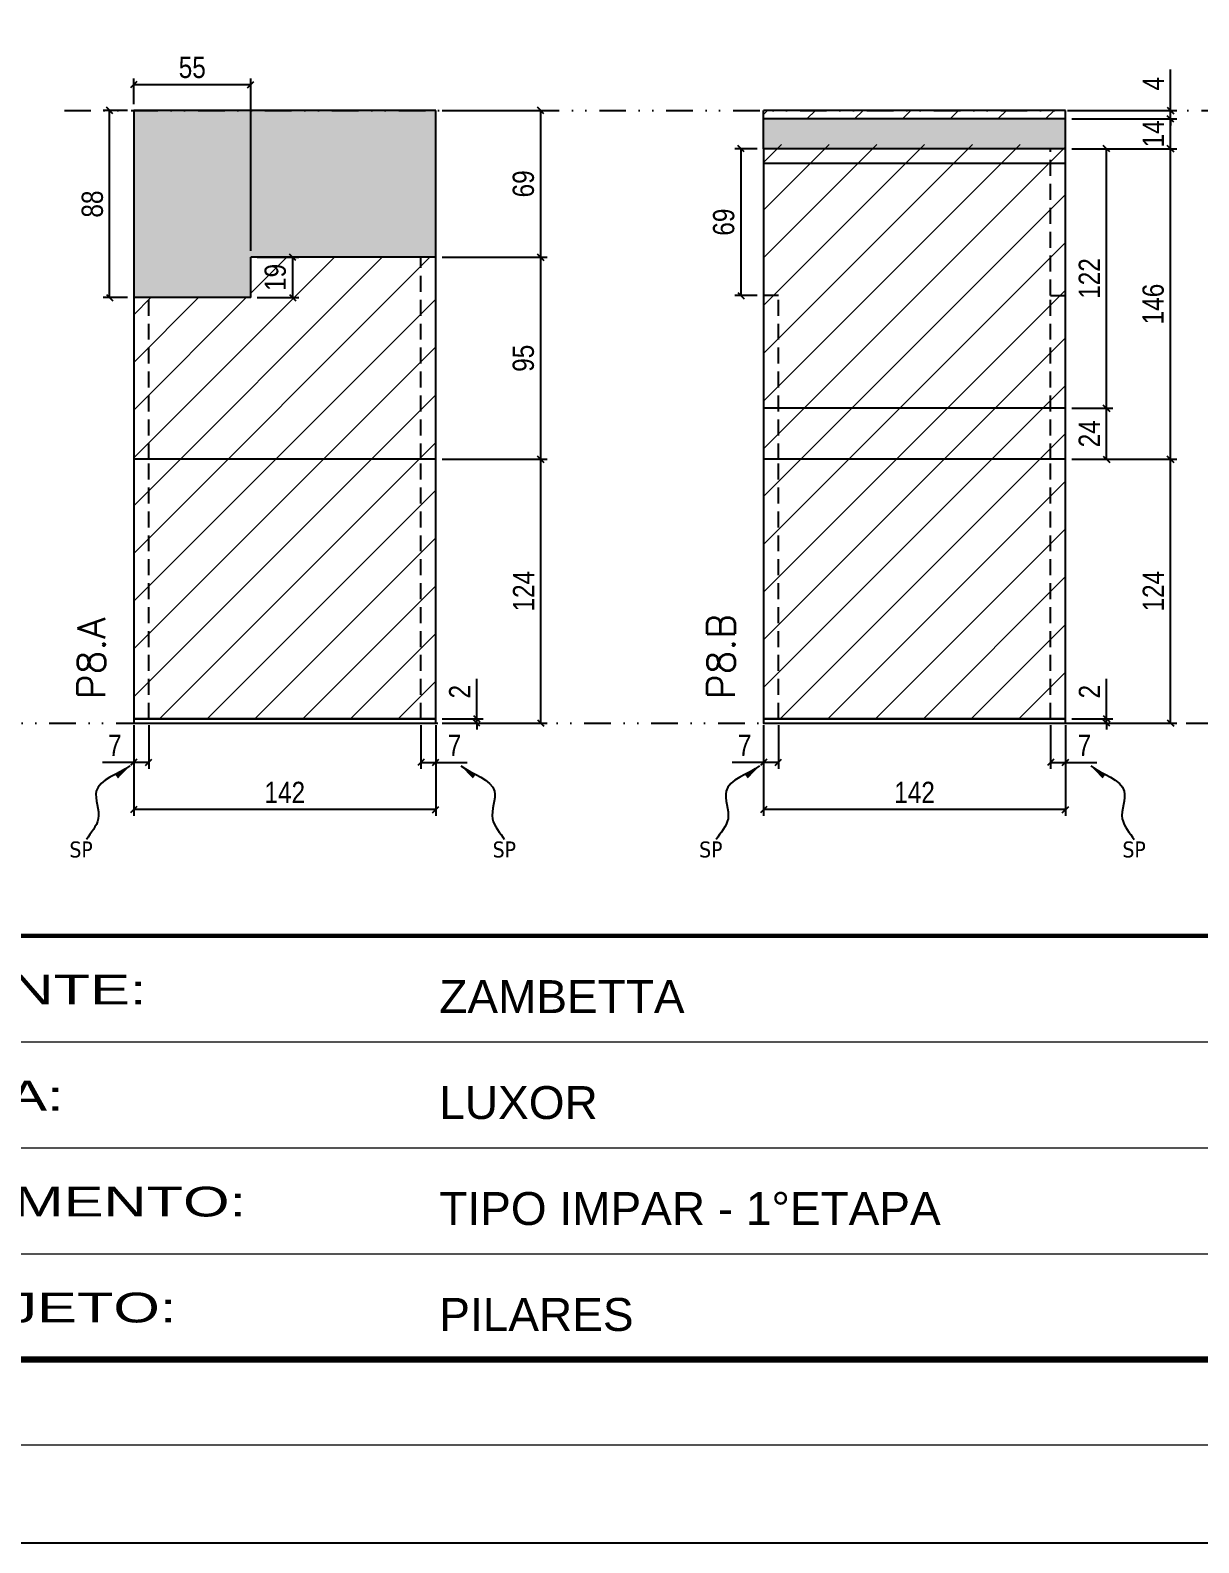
# Model space of a CAD drawing. Extents: x 14400 to 24104, y -21631 to 6985.
# Drawn here: x 18103 to 18653, y 2443 to 3154 of the extents above; entities that cross this region are included whole.
import ezdxf

# ---------------------------------------------------------------- set-up
doc = ezdxf.new("R2010")
doc.units = 0
for name, pattern in [('CONTINUO', [0]), ('DASHED', [0.75, 0.5, -0.25]), ('DIVIDE2', [0.625, 0.25, -0.125, 0, -0.125, 0, -0.125]), ('HIDDEN', [0.375, 0.25, -0.125])]:
    doc.linetypes.add(name, pattern=pattern)
for name, color, linetype in [('COTA', 241, 'Continuous'), ('Nível', 160, 'Continuous'), ('Painéis', 200, 'Continuous'), ('SARR_2.2x7', 40, 'Continuous'), ('Sarrafo de Pressão', 42, 'HIDDEN'), ('texto', 7, 'Continuous')]:
    doc.layers.add(name, color=color, linetype=linetype)
for name, color, linetype, lineweight in [('Folhas', 255, 'Continuous', 9), ('Hachura', 251, 'Continuous', 9), ('SARRAFO DE PRESSAO', 251, 'DASHED', 9), ('Texto Seção', 7, 'Continuous', 15)]:
    doc.layers.add(name, color=color, linetype=linetype, lineweight=lineweight)
doc.styles.add('ARIAL', font='arial.ttf')
doc.styles.add('COTA TECNICA', font='techl___.ttf', dxfattribs={"height": 10})
doc.styles.add('COTA TECNICA-50', font='techl___.ttf', dxfattribs={"height": 10})
doc.styles.add('REGUA-120', font='ROMANS.shx', dxfattribs={"height": 15})
doc.styles.get("Standard").update_dxf_attribs({"font": 'arial.ttf'})
doc.styles.add('Tecnologia', font='')
doc.styles.get('Tecnologia').set_extended_font_data('Forgotten Futurist')
doc.dimstyles.new('COTA PAINEL-50', dxfattribs={"dimtxt": 10, "dimasz": 3, "dimexe": 3, "dimexo": 3, "dimgap": 3, "dimtad": 1, "dimdec": 1, "dimzin": 12, "dimdsep": 46, "dimtxsty": 'COTA TECNICA-50', "dimblk1": 'OBLIQUE', "dimblk2": 'OBLIQUE', "dimsah": 1, "dimcen": 0.9, "dimclrd": 4, "dimclre": 4, "dimclrt": 240, "dimadec": 1, "dimazin": 3, "dimtfac": 1, "dimtdec": 1, "dimtmove": 0, "dimatfit": 3, "dimfxl": 1, "dimtolj": 1, "dimtzin": 12, "dimarcsym": 0})
doc.dimstyles.new('PAINEL', dxfattribs={"dimtxt": 10, "dimasz": 3, "dimexe": 3, "dimexo": 3, "dimgap": 3, "dimtad": 1, "dimdec": 1, "dimzin": 12, "dimdsep": 46, "dimtxsty": 'COTA TECNICA', "dimblk1": 'OBLIQUE', "dimblk2": 'OBLIQUE', "dimsah": 1, "dimcen": 0.9, "dimclrd": 4, "dimclre": 4, "dimclrt": 240, "dimadec": 1, "dimazin": 3, "dimtfac": 1, "dimtdec": 1, "dimtmove": 0, "dimatfit": 3, "dimfxl": 1, "dimtolj": 1, "dimtzin": 12, "dimarcsym": 0})
doc.dimstyles.get("Standard").update_dxf_attribs({"dimtxt": 0.18, "dimasz": 0.18, "dimexe": 0.18, "dimexo": 0.0625, "dimgap": 0.09, "dimtad": 0, "dimtih": 1, "dimtoh": 1, "dimdec": 4, "dimzin": 0, "dimdsep": 46, "dimtxsty": 'Standard', "dimcen": 0.09, "dimadec": 0, "dimazin": 0, "dimtfac": 1, "dimtdec": 4, "dimtofl": 0, "dimtmove": 0, "dimatfit": 3, "dimfxl": 1, "dimtolj": 1, "dimtzin": 0, "dimarcsym": 0})

# ---------------------------------------------------------------- blocks, each defined once
blk = doc.blocks.new('9999999999')
at = {"color": 30, "linetype": 'CONTINUO'}
for p, q in [((98564.56, 34379.64), (99583.98, 34379.64)), ((98564.56, 34329.83), (99487.98, 34329.83)), ((98564.56, 34280.02), (99487.98, 34280.02))]:
    blk.add_line(p, q, dxfattribs=at)
at = {"color": 30, "linetype": 'CONTINUO', "const_width": 2}
blk.add_lwpolyline([(99583.98, 34230.21), (99583.98, 34414.45, 0.414214), (99568.98, 34429.45), (98228.98, 34429.45, 0.414214), (98213.98, 34414.45), (98213.98, 34245.21, 0.414214), (98228.98, 34230.21), (99583.98, 34230.21)], format="xyb", dxfattribs=at)
at = {"layer": 'Folhas'}
blk.add_lwpolyline([(98138.98, 34190.21), (99623.98, 34190.21), (99623.98, 35240.21), (98138.98, 35240.21)], close=True, dxfattribs=at)
at = {"layer": 'Folhas', "color": 30, "const_width": 3}
blk.add_lwpolyline([(98213.98, 34230.21), (99583.98, 34230.21), (99583.98, 35200.21), (98213.98, 35200.21)], close=True, dxfattribs=at)
at = {"color": 7, "linetype": 'Continuous', "ltscale": 5, "style": 'ARIAL'}
for s, height, p in [('ZAMBETTA', 15.483, (98837.68, 34393.13)), ('LUXOR', 15.483, (98837.68, 34343.32)), ('TIPO IMPAR - 1°ETAPA', 15.4829, (98837.68, 34293.51)), ('PILARES', 15.483, (98837.68, 34243.7))]:
    blk.add_text(s, height=height, dxfattribs=at).set_placement(p)
at = {"layer": 'Folhas', "color": 7, "style": 'Tecnologia', "width": 1.5}
for s, p in [('CLIENTE:', (98573.65, 34397.17)), ('OBRA:', (98573.65, 34347.31)), ('PAVIMENTO:', (98573.65, 34297.5)), ('PROJETO:', (98573.65, 34247.69))]:
    blk.add_text(s, height=14, dxfattribs=at).set_placement(p)
blk = doc.blocks.new('_Oblique')
at = {"color": 0, "linetype": 'ByBlock', "lineweight": -2}
blk.add_line((-0.5, -0.5), (0.5, 0.5), dxfattribs=at)
blk = doc.blocks.new('*D876')
at = {"layer": 'COTA', "color": 4, "lineweight": -2, "transparency": 16777216}
for p, q in [((18152.01, 2827.29), (18152.01, 2784.61)), ((18294.01, 2827.29), (18294.01, 2784.61)), ((18294.01, 2787.61), (18152.01, 2787.61))]:
    blk.add_line(p, q, dxfattribs=at)
at = {"layer": 'Defpoints', "color": 0, "transparency": 16777216}
for p in [(18152.01, 2830.29), (18294.01, 2830.29), (18152.01, 2787.61)]:
    blk.add_point(p, dxfattribs=at)
at = {"layer": 'COTA', "color": 4, "lineweight": -2, "transparency": 16777216, "xscale": 3, "yscale": 3, "zscale": 3, "rotation": 180}
blk.add_blockref('_Oblique', (18152.01, 2787.61), dxfattribs=at)
at = {"layer": 'COTA', "color": 4, "lineweight": -2, "transparency": 16777216, "xscale": 3, "yscale": 3, "zscale": 3}
blk.add_blockref('_Oblique', (18294.01, 2787.61), dxfattribs=at)
at = {"layer": 'COTA', "color": 240, "transparency": 16777216, "insert": (18223.01, 2795.68), "char_height": 10, "attachment_point": 5, "style": 'COTA TECNICA'}
blk.add_mtext('\\A1;142', dxfattribs=at)
blk = doc.blocks.new('*D877')
at = {"layer": 'COTA', "color": 4, "lineweight": -2, "transparency": 16777216}
for p, q in [((18287.01, 2827.29), (18287.01, 2806.78)), ((18294.01, 2825.29), (18294.01, 2806.78)), ((18287.01, 2809.78), (18294.01, 2809.78)), ((18294.01, 2809.78), (18308.74, 2809.78))]:
    blk.add_line(p, q, dxfattribs=at)
at = {"layer": 'Defpoints', "color": 0, "transparency": 16777216}
for p in [(18287.01, 2830.29), (18294.01, 2828.29), (18294.01, 2809.78)]:
    blk.add_point(p, dxfattribs=at)
at = {"layer": 'COTA', "color": 4, "lineweight": -2, "transparency": 16777216, "xscale": 3, "yscale": 3, "zscale": 3, "rotation": 180}
blk.add_blockref('_Oblique', (18287.01, 2809.78), dxfattribs=at)
at = {"layer": 'COTA', "color": 4, "lineweight": -2, "transparency": 16777216, "xscale": 3, "yscale": 3, "zscale": 3}
blk.add_blockref('_Oblique', (18294.01, 2809.78), dxfattribs=at)
at = {"layer": 'COTA', "color": 240, "transparency": 16777216, "insert": (18302.87, 2817.85), "char_height": 10, "attachment_point": 5, "style": 'COTA TECNICA-50'}
blk.add_mtext('\\A1;7', dxfattribs=at)
blk = doc.blocks.new('*D878')
at = {"layer": 'COTA', "color": 4, "lineweight": -2, "transparency": 16777216}
for p, q in [((18152.01, 2825.29), (18152.01, 2806.78)), ((18159.01, 2827.29), (18159.01, 2806.78)), ((18152.01, 2809.78), (18137.28, 2809.78)), ((18159.01, 2809.78), (18152.01, 2809.78))]:
    blk.add_line(p, q, dxfattribs=at)
at = {"layer": 'Defpoints', "color": 0, "transparency": 16777216}
for p in [(18159.01, 2830.29), (18152.01, 2828.29), (18152.01, 2809.78)]:
    blk.add_point(p, dxfattribs=at)
at = {"layer": 'COTA', "color": 4, "lineweight": -2, "transparency": 16777216, "xscale": 3, "yscale": 3, "zscale": 3, "rotation": 180}
blk.add_blockref('_Oblique', (18152.01, 2809.78), dxfattribs=at)
at = {"layer": 'COTA', "color": 4, "lineweight": -2, "transparency": 16777216, "xscale": 3, "yscale": 3, "zscale": 3}
blk.add_blockref('_Oblique', (18159.01, 2809.78), dxfattribs=at)
at = {"layer": 'COTA', "color": 240, "transparency": 16777216, "insert": (18143.14, 2817.85), "char_height": 10, "attachment_point": 5, "style": 'COTA TECNICA-50'}
blk.add_mtext('\\A1;7', dxfattribs=at)
blk = doc.blocks.new('*D891')
at = {"layer": 'COTA', "color": 4, "linetype": 'ByBlock', "lineweight": -2, "transparency": 16777216}
for p, q in [((18297.01, 2952.29), (18346.37, 2952.29)), ((18343.37, 2828.29), (18343.37, 2952.29)), ((18297.01, 2828.29), (18346.37, 2828.29))]:
    blk.add_line(p, q, dxfattribs=at)
at = {"layer": 'Defpoints', "color": 0, "linetype": 'ByBlock', "transparency": 16777216}
for p in [(18294.01, 2952.29), (18343.37, 2952.29), (18294.01, 2828.29)]:
    blk.add_point(p, dxfattribs=at)
at = {"layer": 'COTA', "color": 4, "linetype": 'ByBlock', "lineweight": -2, "transparency": 16777216, "xscale": 3, "yscale": 3, "zscale": 3}
for p, rotation in [((18343.37, 2952.29), 90), ((18343.37, 2828.29), 270)]:
    blk.add_blockref('_Oblique', p, dxfattribs=dict(at, rotation=rotation))
at = {"layer": 'COTA', "color": 240, "linetype": 'ByBlock', "transparency": 16777216, "insert": (18335.3, 2890.29), "char_height": 10, "attachment_point": 5, "rotation": 90, "style": 'COTA TECNICA'}
blk.add_mtext('\\A1;124', dxfattribs=at)
blk = doc.blocks.new('*D879')
at = {"layer": 'COTA', "color": 4, "lineweight": -2, "transparency": 16777216}
for p, q in [((18313.26, 2830.29), (18313.26, 2849.09)), ((18297.01, 2830.29), (18316.26, 2830.29)), ((18313.26, 2828.29), (18313.26, 2830.29)), ((18297.01, 2828.29), (18316.26, 2828.29)), ((18313.26, 2828.29), (18313.26, 2825.29))]:
    blk.add_line(p, q, dxfattribs=at)
at = {"layer": 'Defpoints', "color": 0, "transparency": 16777216}
for p in [(18294.01, 2830.29), (18294.01, 2828.29), (18313.26, 2828.29)]:
    blk.add_point(p, dxfattribs=at)
at = {"layer": 'COTA', "color": 4, "lineweight": -2, "transparency": 16777216, "xscale": 3, "yscale": 3, "zscale": 3}
for p, rotation in [((18313.26, 2830.29), 270), ((18313.26, 2828.29), 90)]:
    blk.add_blockref('_Oblique', p, dxfattribs=dict(at, rotation=rotation))
at = {"layer": 'COTA', "color": 240, "transparency": 16777216, "insert": (18305.26, 2843.03), "char_height": 10, "attachment_point": 5, "rotation": 90, "style": 'COTA TECNICA-50'}
blk.add_mtext('\\A1;2', dxfattribs=at)
blk = doc.blocks.new('*D892')
at = {"layer": 'COTA', "color": 4, "linetype": 'ByBlock', "lineweight": -2, "transparency": 16777216}
for p, q in [((18297.01, 2952.29), (18346.37, 2952.29)), ((18343.37, 2828.29), (18343.37, 2952.29)), ((18297.01, 2828.29), (18346.37, 2828.29))]:
    blk.add_line(p, q, dxfattribs=at)
at = {"layer": 'Defpoints', "color": 0, "linetype": 'ByBlock', "transparency": 16777216}
for p in [(18294.01, 2952.29), (18343.37, 2952.29), (18294.01, 2828.29)]:
    blk.add_point(p, dxfattribs=at)
at = {"layer": 'COTA', "color": 4, "linetype": 'ByBlock', "lineweight": -2, "transparency": 16777216, "xscale": 3, "yscale": 3, "zscale": 3}
for p, rotation in [((18343.37, 2952.29), 90), ((18343.37, 2828.29), 270)]:
    blk.add_blockref('_Oblique', p, dxfattribs=dict(at, rotation=rotation))
at = {"layer": 'COTA', "color": 240, "linetype": 'ByBlock', "transparency": 16777216, "insert": (18335.3, 2890.29), "char_height": 10, "attachment_point": 5, "rotation": 90, "style": 'COTA TECNICA'}
blk.add_mtext('\\A1;124', dxfattribs=at)
blk = doc.blocks.new('*D894')
at = {"layer": 'COTA', "color": 4, "lineweight": -2, "transparency": 16777216}
for p, q in [((18297.01, 3047.29), (18346.37, 3047.29)), ((18343.37, 2952.29), (18343.37, 3047.29)), ((18297.01, 2952.29), (18346.37, 2952.29))]:
    blk.add_line(p, q, dxfattribs=at)
at = {"layer": 'Defpoints', "color": 0, "transparency": 16777216}
for p in [(18294.01, 3047.29), (18343.37, 3047.29), (18294.01, 2952.29)]:
    blk.add_point(p, dxfattribs=at)
at = {"layer": 'COTA', "color": 4, "lineweight": -2, "transparency": 16777216, "xscale": 3, "yscale": 3, "zscale": 3}
for p, rotation in [((18343.37, 3047.29), 90), ((18343.37, 2952.29), 270)]:
    blk.add_blockref('_Oblique', p, dxfattribs=dict(at, rotation=rotation))
at = {"layer": 'COTA', "color": 240, "transparency": 16777216, "insert": (18335.23, 2999.79), "char_height": 10, "attachment_point": 5, "rotation": 90, "style": 'COTA TECNICA'}
blk.add_mtext('\\A1;95', dxfattribs=at)
blk = doc.blocks.new('*D895')
at = {"layer": 'COTA', "color": 4, "lineweight": -2, "transparency": 16777216}
for p, q in [((18297.01, 3116.29), (18346.37, 3116.29)), ((18343.37, 3047.29), (18343.37, 3116.29)), ((18297.01, 3047.29), (18346.37, 3047.29))]:
    blk.add_line(p, q, dxfattribs=at)
at = {"layer": 'Defpoints', "color": 0, "transparency": 16777216}
for p in [(18294.01, 3116.29), (18343.37, 3116.29), (18294.01, 3047.29)]:
    blk.add_point(p, dxfattribs=at)
at = {"layer": 'COTA', "color": 4, "lineweight": -2, "transparency": 16777216, "xscale": 3, "yscale": 3, "zscale": 3}
for p, rotation in [((18343.37, 3116.29), 90), ((18343.37, 3047.29), 270)]:
    blk.add_blockref('_Oblique', p, dxfattribs=dict(at, rotation=rotation))
at = {"layer": 'COTA', "color": 240, "transparency": 16777216, "insert": (18335.24, 3081.79), "char_height": 10, "attachment_point": 5, "rotation": 90, "style": 'COTA TECNICA'}
blk.add_mtext('\\A1;69', dxfattribs=at)
blk = doc.blocks.new('*D883')
at = {"layer": 'COTA', "color": 4, "lineweight": -2, "transparency": 16777216}
for p, q in [((18448.14, 2827.29), (18448.14, 2784.61)), ((18590.14, 2827.29), (18590.14, 2784.61)), ((18590.14, 2787.61), (18448.14, 2787.61))]:
    blk.add_line(p, q, dxfattribs=at)
at = {"layer": 'Defpoints', "color": 0, "transparency": 16777216}
for p in [(18448.14, 2830.29), (18590.14, 2830.29), (18448.14, 2787.61)]:
    blk.add_point(p, dxfattribs=at)
at = {"layer": 'COTA', "color": 4, "lineweight": -2, "transparency": 16777216, "xscale": 3, "yscale": 3, "zscale": 3, "rotation": 180}
blk.add_blockref('_Oblique', (18448.14, 2787.61), dxfattribs=at)
at = {"layer": 'COTA', "color": 4, "lineweight": -2, "transparency": 16777216, "xscale": 3, "yscale": 3, "zscale": 3}
blk.add_blockref('_Oblique', (18590.14, 2787.61), dxfattribs=at)
at = {"layer": 'COTA', "color": 240, "transparency": 16777216, "insert": (18519.14, 2795.68), "char_height": 10, "attachment_point": 5, "style": 'COTA TECNICA'}
blk.add_mtext('\\A1;142', dxfattribs=at)
blk = doc.blocks.new('*D884')
at = {"layer": 'COTA', "color": 4, "lineweight": -2, "transparency": 16777216}
for p, q in [((18583.14, 2827.29), (18583.14, 2806.78)), ((18590.14, 2825.29), (18590.14, 2806.78)), ((18583.14, 2809.78), (18590.14, 2809.78)), ((18590.14, 2809.78), (18604.87, 2809.78))]:
    blk.add_line(p, q, dxfattribs=at)
at = {"layer": 'Defpoints', "color": 0, "transparency": 16777216}
for p in [(18583.14, 2830.29), (18590.14, 2828.29), (18590.14, 2809.78)]:
    blk.add_point(p, dxfattribs=at)
at = {"layer": 'COTA', "color": 4, "lineweight": -2, "transparency": 16777216, "xscale": 3, "yscale": 3, "zscale": 3, "rotation": 180}
blk.add_blockref('_Oblique', (18583.14, 2809.78), dxfattribs=at)
at = {"layer": 'COTA', "color": 4, "lineweight": -2, "transparency": 16777216, "xscale": 3, "yscale": 3, "zscale": 3}
blk.add_blockref('_Oblique', (18590.14, 2809.78), dxfattribs=at)
at = {"layer": 'COTA', "color": 240, "transparency": 16777216, "insert": (18599, 2817.85), "char_height": 10, "attachment_point": 5, "style": 'COTA TECNICA-50'}
blk.add_mtext('\\A1;7', dxfattribs=at)
blk = doc.blocks.new('*D885')
at = {"layer": 'COTA', "color": 4, "lineweight": -2, "transparency": 16777216}
for p, q in [((18448.14, 2825.29), (18448.14, 2806.78)), ((18455.14, 2827.29), (18455.14, 2806.78)), ((18448.14, 2809.78), (18433.41, 2809.78)), ((18455.14, 2809.78), (18448.14, 2809.78))]:
    blk.add_line(p, q, dxfattribs=at)
at = {"layer": 'Defpoints', "color": 0, "transparency": 16777216}
for p in [(18455.14, 2830.29), (18448.14, 2828.29), (18448.14, 2809.78)]:
    blk.add_point(p, dxfattribs=at)
at = {"layer": 'COTA', "color": 4, "lineweight": -2, "transparency": 16777216, "xscale": 3, "yscale": 3, "zscale": 3, "rotation": 180}
blk.add_blockref('_Oblique', (18448.14, 2809.78), dxfattribs=at)
at = {"layer": 'COTA', "color": 4, "lineweight": -2, "transparency": 16777216, "xscale": 3, "yscale": 3, "zscale": 3}
blk.add_blockref('_Oblique', (18455.14, 2809.78), dxfattribs=at)
at = {"layer": 'COTA', "color": 240, "transparency": 16777216, "insert": (18439.27, 2817.85), "char_height": 10, "attachment_point": 5, "style": 'COTA TECNICA-50'}
blk.add_mtext('\\A1;7', dxfattribs=at)
blk = doc.blocks.new('*D896')
at = {"layer": 'COTA', "color": 4, "linetype": 'ByBlock', "lineweight": -2, "transparency": 16777216}
for p, q in [((18593.14, 2952.29), (18642.51, 2952.29)), ((18639.51, 2828.29), (18639.51, 2952.29)), ((18593.14, 2828.29), (18642.51, 2828.29))]:
    blk.add_line(p, q, dxfattribs=at)
at = {"layer": 'Defpoints', "color": 0, "linetype": 'ByBlock', "transparency": 16777216}
for p in [(18590.14, 2952.29), (18639.51, 2952.29), (18590.14, 2828.29)]:
    blk.add_point(p, dxfattribs=at)
at = {"layer": 'COTA', "color": 4, "linetype": 'ByBlock', "lineweight": -2, "transparency": 16777216, "xscale": 3, "yscale": 3, "zscale": 3}
for p, rotation in [((18639.51, 2952.29), 90), ((18639.51, 2828.29), 270)]:
    blk.add_blockref('_Oblique', p, dxfattribs=dict(at, rotation=rotation))
at = {"layer": 'COTA', "color": 240, "linetype": 'ByBlock', "transparency": 16777216, "insert": (18631.43, 2890.29), "char_height": 10, "attachment_point": 5, "rotation": 90, "style": 'COTA TECNICA'}
blk.add_mtext('\\A1;124', dxfattribs=at)
blk = doc.blocks.new('*D886')
at = {"layer": 'COTA', "color": 4, "lineweight": -2, "transparency": 16777216}
for p, q in [((18609.4, 2830.29), (18609.4, 2849.09)), ((18593.14, 2830.29), (18612.4, 2830.29)), ((18609.4, 2828.29), (18609.4, 2830.29)), ((18593.14, 2828.29), (18612.4, 2828.29)), ((18609.4, 2828.29), (18609.4, 2825.29))]:
    blk.add_line(p, q, dxfattribs=at)
at = {"layer": 'Defpoints', "color": 0, "transparency": 16777216}
for p in [(18590.14, 2830.29), (18590.14, 2828.29), (18609.4, 2828.29)]:
    blk.add_point(p, dxfattribs=at)
at = {"layer": 'COTA', "color": 4, "lineweight": -2, "transparency": 16777216, "xscale": 3, "yscale": 3, "zscale": 3}
for p, rotation in [((18609.4, 2830.29), 270), ((18609.4, 2828.29), 90)]:
    blk.add_blockref('_Oblique', p, dxfattribs=dict(at, rotation=rotation))
at = {"layer": 'COTA', "color": 240, "transparency": 16777216, "insert": (18601.4, 2843.03), "char_height": 10, "attachment_point": 5, "rotation": 90, "style": 'COTA TECNICA-50'}
blk.add_mtext('\\A1;2', dxfattribs=at)
blk = doc.blocks.new('*D897')
at = {"layer": 'COTA', "color": 4, "linetype": 'ByBlock', "lineweight": -2, "transparency": 16777216}
for p, q in [((18593.14, 2952.29), (18642.51, 2952.29)), ((18639.51, 2828.29), (18639.51, 2952.29)), ((18593.14, 2828.29), (18642.51, 2828.29))]:
    blk.add_line(p, q, dxfattribs=at)
at = {"layer": 'Defpoints', "color": 0, "linetype": 'ByBlock', "transparency": 16777216}
for p in [(18590.14, 2952.29), (18639.51, 2952.29), (18590.14, 2828.29)]:
    blk.add_point(p, dxfattribs=at)
at = {"layer": 'COTA', "color": 4, "linetype": 'ByBlock', "lineweight": -2, "transparency": 16777216, "xscale": 3, "yscale": 3, "zscale": 3}
for p, rotation in [((18639.51, 2952.29), 90), ((18639.51, 2828.29), 270)]:
    blk.add_blockref('_Oblique', p, dxfattribs=dict(at, rotation=rotation))
at = {"layer": 'COTA', "color": 240, "linetype": 'ByBlock', "transparency": 16777216, "insert": (18631.43, 2890.29), "char_height": 10, "attachment_point": 5, "rotation": 90, "style": 'COTA TECNICA'}
blk.add_mtext('\\A1;124', dxfattribs=at)
blk = doc.blocks.new('*D899')
at = {"layer": 'COTA', "color": 4, "lineweight": -2, "transparency": 16777216}
for p, q in [((18593.14, 3098.29), (18642.51, 3098.29)), ((18639.51, 2952.29), (18639.51, 3098.29)), ((18593.14, 2952.29), (18642.51, 2952.29))]:
    blk.add_line(p, q, dxfattribs=at)
at = {"layer": 'Defpoints', "color": 0, "transparency": 16777216}
for p in [(18590.14, 3098.29), (18639.51, 3098.29), (18590.14, 2952.29)]:
    blk.add_point(p, dxfattribs=at)
at = {"layer": 'COTA', "color": 4, "lineweight": -2, "transparency": 16777216, "xscale": 3, "yscale": 3, "zscale": 3}
for p, rotation in [((18639.51, 3098.29), 90), ((18639.51, 2952.29), 270)]:
    blk.add_blockref('_Oblique', p, dxfattribs=dict(at, rotation=rotation))
at = {"layer": 'COTA', "color": 240, "transparency": 16777216, "insert": (18631.4, 3025.29), "char_height": 10, "attachment_point": 5, "rotation": 90, "style": 'COTA TECNICA'}
blk.add_mtext('\\A1;146', dxfattribs=at)
blk = doc.blocks.new('*D900')
at = {"layer": 'COTA', "color": 4, "lineweight": -2, "transparency": 16777216}
for p, q in [((18445.14, 3098.29), (18434.57, 3098.29)), ((18437.57, 3029.29), (18437.57, 3098.29)), ((18445.14, 3029.29), (18434.57, 3029.29))]:
    blk.add_line(p, q, dxfattribs=at)
at = {"layer": 'Defpoints', "color": 0, "transparency": 16777216}
for p in [(18437.57, 3098.29), (18448.14, 3098.29), (18448.14, 3029.29)]:
    blk.add_point(p, dxfattribs=at)
at = {"layer": 'COTA', "color": 4, "lineweight": -2, "transparency": 16777216, "xscale": 3, "yscale": 3, "zscale": 3}
for p, rotation in [((18437.57, 3098.29), 90), ((18437.57, 3029.29), 270)]:
    blk.add_blockref('_Oblique', p, dxfattribs=dict(at, rotation=rotation))
at = {"layer": 'COTA', "color": 240, "transparency": 16777216, "insert": (18429.44, 3063.79), "char_height": 10, "attachment_point": 5, "rotation": 90, "style": 'COTA TECNICA'}
blk.add_mtext('\\A1;69', dxfattribs=at)
blk = doc.blocks.new('*D901')
at = {"layer": 'COTA', "color": 4, "lineweight": -2, "transparency": 16777216}
for p, q in [((18593.14, 2976.29), (18612.4, 2976.29)), ((18609.4, 2952.29), (18609.4, 2976.29)), ((18593.14, 2952.29), (18612.4, 2952.29))]:
    blk.add_line(p, q, dxfattribs=at)
at = {"layer": 'Defpoints', "color": 0, "transparency": 16777216}
for p in [(18590.14, 2976.29), (18609.4, 2976.29), (18590.14, 2952.29)]:
    blk.add_point(p, dxfattribs=at)
at = {"layer": 'COTA', "color": 4, "lineweight": -2, "transparency": 16777216, "xscale": 3, "yscale": 3, "zscale": 3}
for p, rotation in [((18609.4, 2976.29), 90), ((18609.4, 2952.29), 270)]:
    blk.add_blockref('_Oblique', p, dxfattribs=dict(at, rotation=rotation))
at = {"layer": 'COTA', "color": 240, "transparency": 16777216, "insert": (18601.32, 2964.29), "char_height": 10, "attachment_point": 5, "rotation": 90, "style": 'COTA TECNICA'}
blk.add_mtext('\\A1;24', dxfattribs=at)
blk = doc.blocks.new('*D902')
at = {"layer": 'COTA', "color": 4, "lineweight": -2, "transparency": 16777216}
for p, q in [((18593.14, 3098.29), (18612.4, 3098.29)), ((18609.4, 2976.29), (18609.4, 3098.29)), ((18593.14, 2976.29), (18612.4, 2976.29))]:
    blk.add_line(p, q, dxfattribs=at)
at = {"layer": 'Defpoints', "color": 0, "transparency": 16777216}
for p in [(18590.14, 3098.29), (18609.4, 3098.29), (18590.14, 2976.29)]:
    blk.add_point(p, dxfattribs=at)
at = {"layer": 'COTA', "color": 4, "lineweight": -2, "transparency": 16777216, "xscale": 3, "yscale": 3, "zscale": 3}
for p, rotation in [((18609.4, 3098.29), 90), ((18609.4, 2976.29), 270)]:
    blk.add_blockref('_Oblique', p, dxfattribs=dict(at, rotation=rotation))
at = {"layer": 'COTA', "color": 240, "transparency": 16777216, "insert": (18601.34, 3037.29), "char_height": 10, "attachment_point": 5, "rotation": 90, "style": 'COTA TECNICA'}
blk.add_mtext('\\A1;122', dxfattribs=at)
blk = doc.blocks.new('*D1974')
at = {"layer": 'COTA', "color": 4, "lineweight": -2, "transparency": 16777216}
for p, q in [((18593.14, 3112.29), (18642.51, 3112.29)), ((18639.51, 3098.29), (18639.51, 3112.29)), ((18593.14, 3098.29), (18642.51, 3098.29))]:
    blk.add_line(p, q, dxfattribs=at)
at = {"layer": 'Defpoints', "color": 0, "transparency": 16777216}
for p in [(18590.14, 3112.29), (18639.51, 3112.29), (18590.14, 3098.29)]:
    blk.add_point(p, dxfattribs=at)
at = {"layer": 'COTA', "color": 4, "lineweight": -2, "transparency": 16777216, "xscale": 3, "yscale": 3, "zscale": 3}
for p, rotation in [((18639.51, 3112.29), 90), ((18639.51, 3098.29), 270)]:
    blk.add_blockref('_Oblique', p, dxfattribs=dict(at, rotation=rotation))
at = {"layer": 'COTA', "color": 240, "transparency": 16777216, "insert": (18631.43, 3105.29), "char_height": 10, "attachment_point": 5, "rotation": 90, "style": 'COTA TECNICA'}
blk.add_mtext('\\A1;14', dxfattribs=at)
blk = doc.blocks.new('*D1975')
at = {"layer": 'COTA', "color": 4, "lineweight": -2, "transparency": 16777216}
for p, q in [((18639.51, 3116.29), (18639.51, 3135.52)), ((18593.14, 3116.29), (18642.51, 3116.29)), ((18639.51, 3112.29), (18639.51, 3116.29)), ((18593.14, 3112.29), (18642.51, 3112.29)), ((18639.51, 3112.29), (18639.51, 3109.29))]:
    blk.add_line(p, q, dxfattribs=at)
at = {"layer": 'Defpoints', "color": 0, "transparency": 16777216}
for p in [(18590.14, 3116.29), (18639.51, 3116.29), (18590.14, 3112.29)]:
    blk.add_point(p, dxfattribs=at)
at = {"layer": 'COTA', "color": 4, "lineweight": -2, "transparency": 16777216, "xscale": 3, "yscale": 3, "zscale": 3}
for p, rotation in [((18639.51, 3116.29), 270), ((18639.51, 3112.29), 90)]:
    blk.add_blockref('_Oblique', p, dxfattribs=dict(at, rotation=rotation))
at = {"layer": 'COTA', "color": 240, "transparency": 16777216, "insert": (18631.43, 3128.9), "char_height": 10, "attachment_point": 5, "rotation": 90, "style": 'COTA TECNICA'}
blk.add_mtext('\\A1;4', dxfattribs=at)
blk = doc.blocks.new('*D1976')
at = {"layer": 'COTA', "color": 4, "lineweight": -2, "transparency": 16777216}
for p, q in [((18152.01, 3119.29), (18152.01, 3131.38)), ((18207.01, 3050.29), (18207.01, 3131.38)), ((18207.01, 3128.38), (18152.01, 3128.38))]:
    blk.add_line(p, q, dxfattribs=at)
at = {"layer": 'Defpoints', "color": 0, "transparency": 16777216}
for p in [(18152.01, 3128.38), (18152.01, 3116.29), (18207.01, 3047.29)]:
    blk.add_point(p, dxfattribs=at)
at = {"layer": 'COTA', "color": 4, "lineweight": -2, "transparency": 16777216, "xscale": 3, "yscale": 3, "zscale": 3, "rotation": 180}
blk.add_blockref('_Oblique', (18152.01, 3128.38), dxfattribs=at)
at = {"layer": 'COTA', "color": 4, "lineweight": -2, "transparency": 16777216, "xscale": 3, "yscale": 3, "zscale": 3}
blk.add_blockref('_Oblique', (18207.01, 3128.38), dxfattribs=at)
at = {"layer": 'COTA', "color": 240, "transparency": 16777216, "insert": (18179.51, 3136.49), "char_height": 10, "attachment_point": 5, "style": 'COTA TECNICA'}
blk.add_mtext('\\A1;55', dxfattribs=at)
blk = doc.blocks.new('*D1977')
at = {"layer": 'COTA', "color": 4, "lineweight": -2, "transparency": 16777216}
for p, q in [((18149.01, 3116.29), (18137.66, 3116.29)), ((18140.66, 3028.29), (18140.66, 3116.29)), ((18149.01, 3028.29), (18137.66, 3028.29))]:
    blk.add_line(p, q, dxfattribs=at)
at = {"layer": 'Defpoints', "color": 0, "transparency": 16777216}
for p in [(18140.66, 3116.29), (18152.01, 3116.29), (18152.01, 3028.29)]:
    blk.add_point(p, dxfattribs=at)
at = {"layer": 'COTA', "color": 4, "lineweight": -2, "transparency": 16777216, "xscale": 3, "yscale": 3, "zscale": 3}
for p, rotation in [((18140.66, 3116.29), 90), ((18140.66, 3028.29), 270)]:
    blk.add_blockref('_Oblique', p, dxfattribs=dict(at, rotation=rotation))
at = {"layer": 'COTA', "color": 240, "transparency": 16777216, "insert": (18132.57, 3072.29), "char_height": 10, "attachment_point": 5, "rotation": 90, "style": 'COTA TECNICA'}
blk.add_mtext('\\A1;88', dxfattribs=at)
blk = doc.blocks.new('*D1978')
at = {"layer": 'COTA', "color": 4, "lineweight": -2, "transparency": 16777216}
for p, q in [((18210.01, 3047.29), (18229.67, 3047.29)), ((18226.67, 3047.29), (18226.67, 3028.29)), ((18210.01, 3028.29), (18229.67, 3028.29))]:
    blk.add_line(p, q, dxfattribs=at)
at = {"layer": 'Defpoints', "color": 0, "transparency": 16777216}
for p in [(18207.01, 3047.29), (18207.01, 3028.29), (18226.67, 3028.29)]:
    blk.add_point(p, dxfattribs=at)
at = {"layer": 'COTA', "color": 4, "lineweight": -2, "transparency": 16777216, "xscale": 3, "yscale": 3, "zscale": 3}
for p, rotation in [((18226.67, 3047.29), 90), ((18226.67, 3028.29), 270)]:
    blk.add_blockref('_Oblique', p, dxfattribs=dict(at, rotation=rotation))
at = {"layer": 'COTA', "color": 240, "transparency": 16777216, "insert": (18218.58, 3037.79), "char_height": 10, "attachment_point": 5, "rotation": 90, "style": 'COTA TECNICA'}
blk.add_mtext('\\A1;19', dxfattribs=at)

msp = doc.modelspace()

# ---------------------------------------------------------------- hatches: boundary and pattern name
at = {"layer": 'COTA'}
h = msp.add_hatch(dxfattribs=at)
h.set_pattern_fill('AR-CONC', color=256, scale=0.03)
h.paths.add_polyline_path([(18294.01, 3116.29), (18152.01, 3116.29), (18152.01, 3028.29), (18207.01, 3028.29), (18207.01, 3047.29), (18294.01, 3047.29)])
h = msp.add_hatch(dxfattribs=at)
h.set_pattern_fill('AR-CONC', color=256, scale=0.03)
h.set_pattern_definition([(50, (0, -2), (5.4655401, -0.4781726), [0.5715, -6.2865]), (355, (0, -2), (-1.0573026, 5.7317054), [0.4572, -5.0292175]), (100.451445, (0.4555, -2.04), (4.4082374, 5.2535326), [0.4857003, -5.3427073]), (46.1842, (0, -0.476), (8.1323712, -1.2612698), [0.85725, -9.42975]), (96.63556, (0.678, -0.581), (7.122124, 7.4227837), [0.7285507, -8.0140682]), (351.18415, (0, -0.476), (7.122124, 7.4227837), [0.685799, -7.543792]), (21, (0.762, -0.857), (4.5484317, -3.0679559), [0.5715, -6.2865]), (326, (0.762, -0.857), (1.8540609, 5.525639), [0.4572, -5.0292]), (71.451445, (1.141, -1.1127), (6.4024926, 2.457683), [0.4857003, -5.3426981]), (37.5, (0, -2), (0.0926581, 2.53665117), [0, -4.96824, 0, -5.1054, 0, -5.04825]), (7.5, (0, -2), (2.00458988, 3.00541724), [0, -2.91084, 0, -4.85394, 0, -1.92405]), (327.5, (-1.6993, -2), (4.06771786, -0.17186232), [0, -1.905, 0, -5.9436, 0, -7.8867]), (317.5, (-2.4613, -2), (4.44387544, 0.7627947), [0, -2.4765, 0, -3.94716, 0, -5.6007])])
h.paths.add_polyline_path([(18590.14, 3098.29), (18590.14, 3112.29), (18448.14, 3112.29), (18448.14, 3098.29)])
at = {"layer": 'Hachura', "linetype": 'ByBlock'}
h = msp.add_hatch(dxfattribs=at)
h.set_pattern_fill('ANSI31', color=256, scale=5)
h.paths.add_polyline_path([(18590.14, 3116.29), (18448.14, 3116.29), (18448.14, 3112.29), (18590.14, 3112.29)])
h = msp.add_hatch(dxfattribs=at)
h.set_pattern_fill('ANSI31', color=256, scale=5)
h.paths.add_polyline_path([(18294.01, 3047.29), (18207.01, 3047.29), (18207.01, 3028.29), (18152.01, 3028.29), (18152.01, 2952.29), (18294.01, 2952.29)])
h.paths.add_polyline_path([(18294.01, 2952.29), (18152.01, 2952.29), (18152.01, 2830.29), (18294.01, 2830.29)])
h.paths.add_polyline_path([(18590.14, 2952.29), (18448.14, 2952.29), (18448.14, 2830.29), (18590.14, 2830.29)])
h.paths.add_polyline_path([(18590.14, 2978.29), (18448.14, 2978.29), (18448.14, 2952.29), (18590.14, 2952.29)])
h.paths.add_polyline_path([(18590.14, 3100.29), (18448.14, 3100.29), (18448.14, 2978.29), (18590.14, 2978.29)])
h.paths.add_polyline_path([(18751.21, 3028.29), (18726.21, 3028.29), (18726.21, 2830.29), (18751.21, 2830.29)])
h.paths.add_polyline_path([(18913.44, 3047.29), (18888.44, 3047.29), (18888.44, 2830.29), (18913.44, 2830.29)])

# ---------------------------------------------------------------- linework, layer by layer
at = {"layer": 'COTA'}
for p, q in [((18294.01, 3116.29), (18152.01, 3116.29)), ((18152.01, 3116.29), (18152.01, 3028.29)), ((18294.01, 3047.29), (18294.01, 3116.29)), ((18448.14, 3098.29), (18448.14, 3112.29)), ((18590.14, 3098.29), (18590.14, 3112.29)), ((18455.14, 3029.29), (18448.14, 3029.29)), ((18583.14, 3029.29), (18590.14, 3029.29)), ((16754.47, 2442.91), (21532.94, 2442.91))]:
    msp.add_line(p, q, dxfattribs=at)
at = {"layer": 'Nível', "color": 4, "linetype": 'DIVIDE2', "ltscale": 50}
for p, q in [((18119.36, 3116.29), (19041.97, 3116.29)), ((17671.97, 2828.29), (19041.97, 2828.29))]:
    msp.add_line(p, q, dxfattribs=at)
at = {"layer": 'Painéis'}
for p, q in [((18590.14, 3116.29), (18448.14, 3116.29)), ((18448.14, 3112.29), (18448.14, 3116.29)), ((18590.14, 3112.29), (18590.14, 3116.29)), ((18590.14, 3112.29), (18448.14, 3112.29)), ((18448.14, 3098.29), (18448.14, 2830.29)), ((18590.14, 3098.29), (18448.14, 3098.29)), ((18590.14, 2830.29), (18590.14, 3098.29)), ((18207.01, 3028.29), (18207.01, 3047.29)), ((18294.01, 3047.29), (18207.01, 3047.29)), ((18294.01, 2830.29), (18294.01, 3047.29)), ((18152.01, 3028.29), (18152.01, 2830.29)), ((18207.01, 3028.29), (18152.01, 3028.29)), ((18590.14, 2976.29), (18448.14, 2976.29)), ((18294.01, 2952.29), (18152.01, 2952.29)), ((18590.14, 2952.29), (18448.14, 2952.29)), ((18152.01, 2830.29), (18294.01, 2830.29)), ((18448.14, 2830.29), (18590.14, 2830.29))]:
    msp.add_line(p, q, dxfattribs=at)
for points in [[(18294.01, 2830.29), (18152.01, 2830.29), (18152.01, 2828.29), (18294.01, 2828.29)], [(18590.14, 2830.29), (18448.14, 2830.29), (18448.14, 2828.29), (18590.14, 2828.29)]]:
    msp.add_lwpolyline(points, close=True, dxfattribs=at)
at = {"layer": 'SARR_2.2x7'}
msp.add_line((18590.14, 3091.29), (18448.14, 3091.29), dxfattribs=at)
at = {"layer": 'Sarrafo de Pressão', "ltscale": 30}
for p, q in [((18583.14, 3029.29), (18583.14, 3098.29)), ((18287.01, 2952.29), (18287.01, 3047.29)), ((18159.01, 2952.29), (18159.01, 3028.29)), ((18455.14, 2952.29), (18455.14, 3029.29)), ((18583.14, 2952.29), (18583.14, 3029.29)), ((18159.01, 2830.29), (18159.01, 2952.29)), ((18287.01, 2830.29), (18287.01, 2952.29)), ((18455.14, 2830.29), (18455.14, 2952.29)), ((18583.14, 2830.29), (18583.14, 2952.29))]:
    msp.add_line(p, q, dxfattribs=at)

# ---------------------------------------------------------------- block references
at = {"layer": 'SARRAFO DE PRESSAO', "color": 6, "linetype": 'ByBlock'}
msp.add_blockref('9999999999', (-80542.01, -31701.2), dxfattribs=at)

# ---------------------------------------------------------------- texts
at = {"layer": 'texto', "color": 0, "char_height": 7.5, "attachment_point": 5}
for insert in [(18127.23, 2768.79), (18326.25, 2768.79), (18423.36, 2768.79), (18622.39, 2768.79)]:
    msp.add_mtext('{\\fTahoma|b0|i0|c0|p34;\\C4;SP}', dxfattribs=dict(at, insert=insert))
at = {"layer": 'Texto Seção', "char_height": 13, "width": 285.3299, "attachment_point": 7, "rotation": 90, "style": 'REGUA-120'}
for s, insert in [('\\pt26;P8.A', (18138.54, 2839.54)), ('P8.B', (18434.67, 2839.54))]:
    msp.add_mtext(s, dxfattribs=dict(at, insert=insert))

# ---------------------------------------------------------------- dimensions: what is measured, and where the dimension line sits
at = {"layer": 'COTA'}
for base, p1, p2, dimstyle, picture, middle in [((18152.01, 3128.38), (18207.01, 3047.29), (18152.01, 3116.29), 'PAINEL', '*D1976', (18179.51, 3136.49)), ((18294.01, 2809.78), (18287.01, 2830.29), (18294.01, 2828.29), 'COTA PAINEL-50', '*D877', (18302.87, 2817.85)), ((18590.14, 2809.78), (18583.14, 2830.29), (18590.14, 2828.29), 'COTA PAINEL-50', '*D884', (18599, 2817.85))]:
    dim = msp.add_linear_dim(base=base, p1=p1, p2=p2, dimstyle=dimstyle, dxfattribs=at)
    dim.commit()
    dim.dimension.update_dxf_attribs({"geometry": picture, "text_midpoint": middle})
for base, p1, p2, angle, dimstyle, picture, middle in [((18639.51, 3116.29), (18590.14, 3112.29), (18590.14, 3116.29), 90, 'PAINEL', '*D1975', (18631.43, 3128.9)), ((18140.66, 3116.29), (18152.01, 3028.29), (18152.01, 3116.29), 90, 'PAINEL', '*D1977', (18132.57, 3072.29)), ((18343.37, 3116.29), (18294.01, 3047.29), (18294.01, 3116.29), 90, 'PAINEL', '*D895', (18335.24, 3081.79)), ((18437.57, 3098.29), (18448.14, 3029.29), (18448.14, 3098.29), 90, 'PAINEL', '*D900', (18429.44, 3063.79)), ((18226.67, 3028.29), (18207.01, 3047.29), (18207.01, 3028.29), 90, 'PAINEL', '*D1978', (18218.58, 3037.79)), ((18343.37, 3047.29), (18294.01, 2952.29), (18294.01, 3047.29), 90, 'PAINEL', '*D894', (18335.23, 2999.79)), ((18609.4, 2976.29), (18590.14, 2952.29), (18590.14, 2976.29), 90, 'PAINEL', '*D901', (18601.32, 2964.29)), ((18152.01, 2809.78), (18159.01, 2830.29), (18152.01, 2828.29), 180, 'COTA PAINEL-50', '*D878', (18143.14, 2817.85)), ((18448.14, 2809.78), (18455.14, 2830.29), (18448.14, 2828.29), 180, 'COTA PAINEL-50', '*D885', (18439.27, 2817.85))]:
    dim = msp.add_linear_dim(base=base, p1=p1, p2=p2, angle=angle, dimstyle=dimstyle, dxfattribs=at)
    dim.commit()
    dim.dimension.update_dxf_attribs({"geometry": picture, "text_midpoint": middle})
for base, p1, p2, dimstyle, picture, middle in [((18639.51, 3112.29), (18590.14, 3098.29), (18590.14, 3112.29), 'PAINEL', '*D1974', (18639.51, 3105.29)), ((18313.26, 2828.29), (18294.01, 2830.29), (18294.01, 2828.29), 'COTA PAINEL-50', '*D879', (18313.26, 2843.03)), ((18609.4, 2828.29), (18590.14, 2830.29), (18590.14, 2828.29), 'COTA PAINEL-50', '*D886', (18609.4, 2843.03))]:
    dim = msp.add_linear_dim(base=base, p1=p1, p2=p2, angle=90, dimstyle=dimstyle, dxfattribs=at)
    dim.commit()
    dim.dimension.update_dxf_attribs({"geometry": picture, "text_midpoint": middle, "dimtype": 160})
for base, p1, p2, angle, override, picture, middle in [((18639.51, 3098.29), (18590.14, 2952.29), (18590.14, 3098.29), 90, {"dimtmove": 1}, '*D899', (18631.4, 3025.29)), ((18609.4, 3098.29), (18590.14, 2976.29), (18590.14, 3098.29), 90, {"dimtmove": 1}, '*D902', (18601.34, 3037.29)), ((18152.01, 2787.61), (18294.01, 2830.29), (18152.01, 2830.29), 180, {"dimarcsym": 2}, '*D876', (18223.01, 2795.68)), ((18448.14, 2787.61), (18590.14, 2830.29), (18448.14, 2830.29), 180, {"dimarcsym": 2}, '*D883', (18519.14, 2795.68))]:
    dim = msp.add_linear_dim(base=base, p1=p1, p2=p2, angle=angle, dimstyle='PAINEL', override=override, dxfattribs=at)
    dim.commit()
    dim.dimension.update_dxf_attribs({"geometry": picture, "text_midpoint": middle})
at = {"layer": 'COTA', "linetype": 'ByBlock'}
for p1, p2, picture, middle in [((18294.01, 2828.29), (18294.01, 2952.29), '*D891', (18335.3, 2890.29)), ((18294.01, 2828.29), (18294.01, 2952.29), '*D892', (18335.3, 2890.29)), ((18590.14, 2828.29), (18590.14, 2952.29), '*D896', (18631.43, 2890.29)), ((18590.14, 2828.29), (18590.14, 2952.29), '*D897', (18631.43, 2890.29))]:
    dim = msp.add_aligned_dim(p1=p1, p2=p2, distance=-49.37, dimstyle='PAINEL', dxfattribs=at)
    dim.commit()
    dim.dimension.update_dxf_attribs({"geometry": picture, "text_midpoint": middle})

# ---------------------------------------------------------------- leaders
at = {"layer": 'COTA', "path_type": 1}
for points in [[(18150.18, 2808.1), (18134.39, 2796.27), (18135.32, 2783.26), (18129.76, 2773.48)], [(18305.83, 2808.1), (18321.62, 2796.27), (18320.7, 2783.26), (18326.25, 2773.48)], [(18446.31, 2808.1), (18430.52, 2796.27), (18431.45, 2783.26), (18425.9, 2773.48)], [(18601.97, 2808.1), (18617.75, 2796.27), (18616.83, 2783.26), (18622.38, 2773.48)]]:
    msp.add_leader(points, dimstyle='Standard', override={"dimasz": 8}, dxfattribs=at)

doc.saveas('drawing.dxf')
